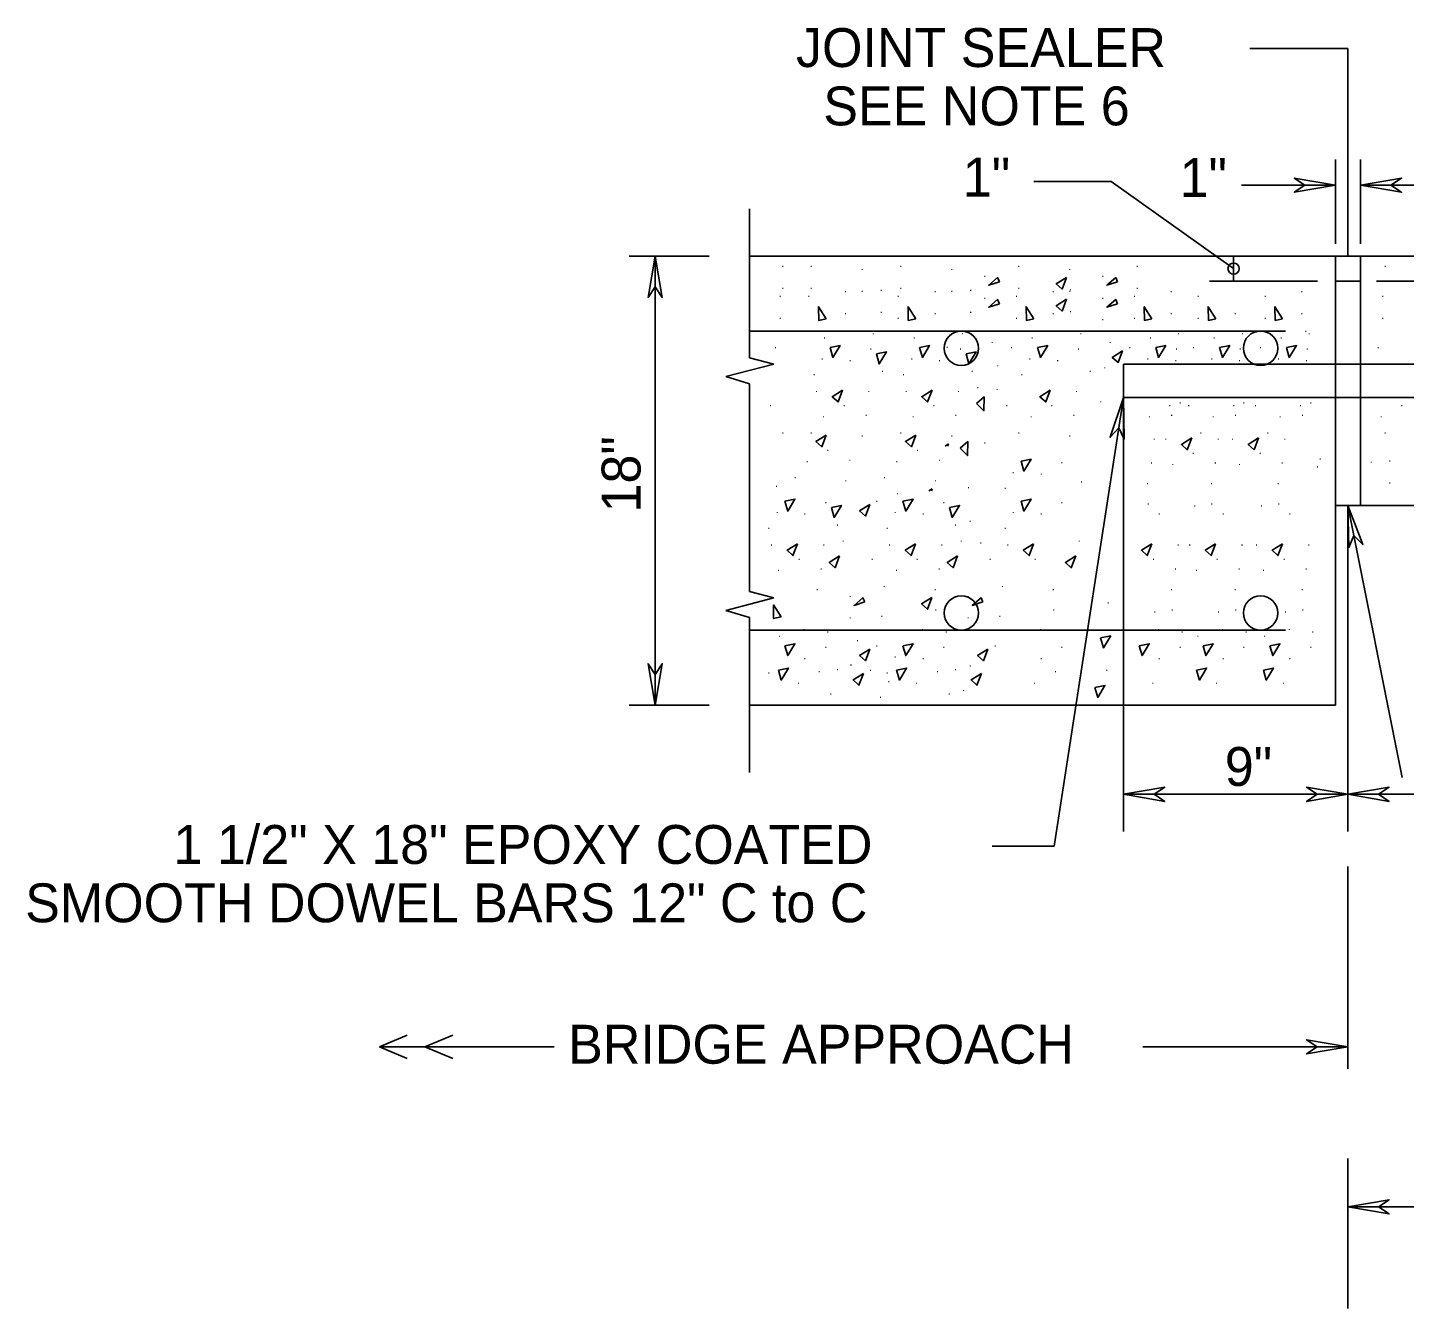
# Model space of a CAD drawing. Extents: x 495810 to 497033, y 605421 to 605543.
# Drawn here: x 497014.064 to 497018.666, y 605538.775 to 605543.056 of the extents above; entities that cross this region are included whole.
import ezdxf

# ---------------------------------------------------------------- set-up
doc = ezdxf.new("R2010")
doc.units = 0
for name, color, linetype in [('1', 7, 'Continuous'), ('10', 7, 'Continuous'), ('2', 7, 'Continuous'), ('5', 7, 'Continuous'), ('60', 7, 'Continuous')]:
    doc.layers.add(name, color=color, linetype=linetype)

msp = doc.modelspace()

# ---------------------------------------------------------------- linework, layer by layer
at = {"layer": '1'}
for p, q in [((497016.4766, 605542.0418), (497018.2683, 605542.0418)), ((497016.3979, 605541.8893), (497016.558, 605541.9313)), ((497016.558, 605541.9313), (497016.4766, 605541.9523)), ((497016.4766, 605541.8657), (497016.3979, 605541.8893)), ((497016.3979, 605541.1081), (497016.558, 605541.1501)), ((497016.558, 605541.1501), (497016.4766, 605541.1711)), ((497016.4766, 605541.0844), (497016.3979, 605541.1081)), ((497016.4766, 605541.0418), (497018.2683, 605541.0418))]:
    msp.add_line(p, q, dxfattribs=at)
for points in [[(497018.435, 605542.5289), (497018.2972, 605542.5525), (497018.3326, 605542.5289), (497018.2972, 605542.5053)], [(497018.5183, 605542.5289), (497018.6561, 605542.5053), (497018.6207, 605542.5289), (497018.6561, 605542.5525)], [(497016.1615, 605542.2918), (497016.1379, 605542.154), (497016.1615, 605542.1895), (497016.1851, 605542.154)], [(497017.7265, 605541.8196), (497017.6822, 605541.687), (497017.711, 605541.7184), (497017.7289, 605541.6798)], [(497018.4766, 605541.4585), (497018.4804, 605541.3187), (497018.4967, 605541.3581), (497018.5268, 605541.328)], [(497016.1615, 605540.7918), (497016.1851, 605540.9296), (497016.1615, 605540.8942), (497016.1379, 605540.9296)], [(497017.7266, 605540.4935), (497017.8644, 605540.4699), (497017.829, 605540.4935), (497017.8644, 605540.5171)], [(497018.4766, 605540.4935), (497018.3388, 605540.5171), (497018.3743, 605540.4935), (497018.3388, 605540.4699)], [(497018.4766, 605540.4935), (497018.6144, 605540.4699), (497018.579, 605540.4935), (497018.6144, 605540.5171)], [(497018.4766, 605539.6496), (497018.3388, 605539.6732), (497018.3743, 605539.6496), (497018.3388, 605539.626)], [(497018.4765, 605539.1149), (497018.6143, 605539.0913), (497018.5789, 605539.1149), (497018.6143, 605539.1385)]]:
    msp.add_lwpolyline(points, close=True, dxfattribs=at)
at = {"layer": '10'}
msp.add_line((497017.7265, 605541.8196), (497017.4955, 605540.3206), dxfattribs=at)
at = {"layer": '2'}
for points in [[(497017.3121, 605542.2064), (497017.3061, 605542.2203), (497017.2764, 605542.1946)], [(497017.5365, 605542.2211), (497017.502, 605542.1995), (497017.5215, 605542.182)], [(497017.7068, 605542.2064), (497017.7007, 605542.2203), (497017.6711, 605542.1946)], [(497017.3121, 605542.1331), (497017.3061, 605542.1469), (497017.2764, 605542.1213)], [(497017.5365, 605542.1478), (497017.502, 605542.1262), (497017.5215, 605542.1086)], [(497017.7068, 605542.1331), (497017.7007, 605542.1469), (497017.6711, 605542.1213)], [(497016.7332, 605542.083), (497016.7082, 605542.0773), (497016.7073, 605542.123)], [(497017.0325, 605542.083), (497017.0074, 605542.0773), (497017.0066, 605542.123)], [(497017.4272, 605542.083), (497017.4022, 605542.0773), (497017.4013, 605542.123)], [(497017.8219, 605542.083), (497017.7969, 605542.0773), (497017.796, 605542.123)], [(497018.0353, 605542.083), (497018.0103, 605542.0773), (497018.0094, 605542.123)], [(497018.2586, 605542.083), (497018.2337, 605542.0773), (497018.2328, 605542.123)], [(497016.7459, 605541.9867), (497016.7795, 605541.9933), (497016.7554, 605541.9533)], [(497016.9012, 605541.9654), (497016.9349, 605541.972), (497016.9107, 605541.932)], [(497017.0451, 605541.9867), (497017.0788, 605541.9933), (497017.0546, 605541.9533)], [(497017.2005, 605541.9654), (497017.2341, 605541.972), (497017.21, 605541.932)], [(497017.4399, 605541.9867), (497017.4735, 605541.9933), (497017.4493, 605541.9533)], [(497017.7238, 605541.9754), (497017.6892, 605541.9538), (497017.7088, 605541.9363)], [(497017.8345, 605541.9867), (497017.8682, 605541.9933), (497017.844, 605541.9533)], [(497018.0479, 605541.9867), (497018.0816, 605541.9933), (497018.0574, 605541.9533)], [(497018.2713, 605541.9867), (497018.305, 605541.9933), (497018.2808, 605541.9533)], [(497016.7879, 605541.8437), (497016.7534, 605541.8221), (497016.7729, 605541.8046)], [(497017.0872, 605541.8437), (497017.0526, 605541.8221), (497017.0722, 605541.8046)], [(497017.2353, 605541.7994), (497017.2612, 605541.8218), (497017.26, 605541.7752)], [(497017.4818, 605541.8437), (497017.4473, 605541.8221), (497017.4669, 605541.8046)], [(497016.7335, 605541.694), (497016.6989, 605541.6725), (497016.7185, 605541.6549)], [(497017.0327, 605541.694), (497016.9982, 605541.6725), (497017.0178, 605541.6549)], [(497017.9547, 605541.6843), (497017.9202, 605541.6628), (497017.9397, 605541.6452)], [(497018.1781, 605541.6843), (497018.1435, 605541.6628), (497018.1631, 605541.6452)], [(497017.1809, 605541.6498), (497017.2068, 605541.6722), (497017.2056, 605541.6256)], [(497017.3845, 605541.6069), (497017.4181, 605541.6135), (497017.394, 605541.5735)], [(497016.5951, 605541.4736), (497016.6287, 605541.4802), (497016.6046, 605541.4402)], [(497016.7504, 605541.4523), (497016.7841, 605541.4589), (497016.7599, 605541.4189)], [(497016.879, 605541.4623), (497016.8445, 605541.4407), (497016.8641, 605541.4232)], [(497016.9898, 605541.4736), (497017.0235, 605541.4802), (497016.9993, 605541.4402)], [(497017.1451, 605541.4523), (497017.1788, 605541.4589), (497017.1546, 605541.4189)], [(497017.3845, 605541.4736), (497017.4181, 605541.4802), (497017.394, 605541.4402)], [(497016.6371, 605541.3306), (497016.6025, 605541.309), (497016.6221, 605541.2914)], [(497017.0318, 605541.3306), (497016.9973, 605541.309), (497017.0168, 605541.2914)], [(497017.4265, 605541.3306), (497017.392, 605541.309), (497017.4116, 605541.2914)], [(497017.8212, 605541.3306), (497017.7867, 605541.309), (497017.8062, 605541.2914)], [(497018.0346, 605541.3306), (497018, 605541.309), (497018.0196, 605541.2914)], [(497018.258, 605541.3306), (497018.2234, 605541.309), (497018.243, 605541.2914)], [(497016.7778, 605541.29), (497016.7432, 605541.2684), (497016.7628, 605541.2509)], [(497017.1725, 605541.29), (497017.138, 605541.2684), (497017.1575, 605541.2509)], [(497017.5672, 605541.29), (497017.5326, 605541.2684), (497017.5522, 605541.2509)], [(497016.8621, 605541.1367), (497016.856, 605541.1505), (497016.8264, 605541.1249)], [(497017.0864, 605541.1514), (497017.0519, 605541.1298), (497017.0715, 605541.1122)], [(497017.2568, 605541.1367), (497017.2507, 605541.1505), (497017.2211, 605541.1249)], [(497016.5825, 605541.0866), (497016.5574, 605541.0808), (497016.5566, 605541.1266)], [(497016.5951, 605540.9902), (497016.6287, 605540.9969), (497016.6046, 605540.9569)], [(497016.9898, 605540.9902), (497017.0235, 605540.9969), (497016.9993, 605540.9569)], [(497017.6504, 605541.0162), (497017.6841, 605541.0228), (497017.6599, 605540.9828)], [(497017.7792, 605540.9902), (497017.8128, 605540.9969), (497017.7887, 605540.9569)], [(497017.9926, 605540.9902), (497018.0262, 605540.9969), (497018.0021, 605540.9569)], [(497018.216, 605540.9902), (497018.2496, 605540.9969), (497018.2254, 605540.9569)], [(497016.879, 605540.979), (497016.8445, 605540.9574), (497016.8641, 605540.9399)], [(497017.2737, 605540.979), (497017.2392, 605540.9574), (497017.2588, 605540.9399)], [(497016.5734, 605540.9086), (497016.6071, 605540.9152), (497016.5829, 605540.8752)], [(497016.9681, 605540.9086), (497017.0018, 605540.9152), (497016.9776, 605540.8752)], [(497017.9709, 605540.9086), (497018.0046, 605540.9152), (497017.9804, 605540.8752)], [(497018.1943, 605540.9086), (497018.228, 605540.9152), (497018.2038, 605540.8752)], [(497016.8574, 605540.8973), (497016.8228, 605540.8757), (497016.8424, 605540.8582)], [(497017.2521, 605540.8973), (497017.2175, 605540.8757), (497017.2371, 605540.8582)], [(497017.6312, 605540.8507), (497017.6649, 605540.8573), (497017.6407, 605540.8173)]]:
    msp.add_lwpolyline(points, close=True, dxfattribs=at)
for points in [[(497017.1418, 605541.6645), (497017.1305, 605541.6574)], [(497017.1391, 605541.6574), (497017.1418, 605541.6645)], [(497017.0874, 605541.5148), (497017.0761, 605541.5078)], [(497017.0847, 605541.5077), (497017.0874, 605541.5148)]]:
    msp.add_lwpolyline(points, dxfattribs=at)
for centre, radius in [((497018.0948, 605542.2502), 0.0188), ((497017.1849, 605541.9842), 0.0576), ((497018.1849, 605541.9842), 0.0576), ((497017.1849, 605541.0995), 0.0576), ((497018.1849, 605541.0995), 0.0576)]:
    msp.add_circle(centre, radius, dxfattribs=at)
at = {"layer": '5'}
for p, q in [((497018.4766, 605542.9855), (497018.1492, 605542.9855)), ((497018.4766, 605542.2918), (497018.4766, 605542.9855)), ((497018.435, 605542.3335), (497018.435, 605542.6149)), ((497018.5183, 605542.3335), (497018.5183, 605542.6149)), ((497017.4268, 605542.541), (497017.685, 605542.541)), ((497017.685, 605542.541), (497018.0948, 605542.2502)), ((497018.1208, 605542.5289), (497018.435, 605542.5289)), ((497018.5183, 605542.5289), (497018.7814, 605542.5289)), ((497016.4766, 605542.4503), (497016.4766, 605541.9523)), ((497016.0742, 605542.2918), (497016.3418, 605542.2918)), ((497016.1615, 605540.7918), (497016.1615, 605542.2918)), ((497016.4766, 605542.2918), (497018.435, 605542.2918)), ((497018.0948, 605542.2085), (497018.0948, 605542.2918)), ((497018.435, 605542.2918), (497018.5183, 605542.2918)), ((497018.435, 605542.2918), (497018.435, 605542.2085)), ((497018.5183, 605542.2918), (497021.2816, 605542.2918)), ((497018.5183, 605542.2918), (497018.5183, 605542.2085)), ((497018.0144, 605542.2085), (497018.3752, 605542.2085)), ((497018.572, 605542.2085), (497018.9301, 605542.2085)), ((497019.2265, 605541.9307), (497017.7265, 605541.9307)), ((497017.7265, 605541.9307), (497017.7265, 605541.8196)), ((497016.4766, 605541.8657), (497016.4766, 605541.1711)), ((497019.2265, 605541.8196), (497017.7265, 605541.8196)), ((497017.7266, 605540.3689), (497017.7266, 605541.7849)), ((497018.435, 605541.4585), (497021.2816, 605541.4585)), ((497018.435, 605541.4585), (497018.435, 605540.7918)), ((497018.658, 605540.5493), (497018.4766, 605541.4585)), ((497018.4766, 605540.3689), (497018.4766, 605541.4395)), ((497016.4766, 605541.0844), (497016.4766, 605540.567)), ((497016.0742, 605540.7918), (497016.3418, 605540.7918)), ((497016.4766, 605540.7918), (497018.435, 605540.7918)), ((497016.6014, 605540.7918), (497018.435, 605540.7918)), ((497017.7266, 605540.4935), (497018.4766, 605540.4935)), ((497018.4766, 605540.4935), (497019.2266, 605540.4935)), ((497017.2873, 605540.3206), (497017.4955, 605540.3206)), ((497018.4766, 605539.5766), (497018.4766, 605540.2525)), ((497015.2398, 605539.6496), (497015.3331, 605539.6883)), ((497015.392, 605539.6496), (497015.4854, 605539.6883)), ((497015.2398, 605539.6496), (497015.392, 605539.6496)), ((497015.2398, 605539.6496), (497015.3331, 605539.6109)), ((497015.8245, 605539.6496), (497015.392, 605539.6496)), ((497015.392, 605539.6496), (497015.4854, 605539.6109)), ((497017.7913, 605539.6496), (497018.4766, 605539.6496)), ((497018.4766, 605538.7754), (497018.4766, 605539.2766)), ((497018.4765, 605539.1149), (497021.2737, 605539.1149))]:
    msp.add_line(p, q, dxfattribs=at)
at = {"layer": '60'}
for points in [[(497018.435, 605542.2085), (497018.5183, 605542.2085), (497018.5183, 605541.4585), (497018.435, 605541.4585)], [(497018.435, 605542.2085), (497018.5183, 605542.2085), (497018.5183, 605541.4585), (497018.435, 605541.4585)], [(497018.435, 605541.4585), (497018.5183, 605541.4585), (497018.5183, 605541.4585), (497018.435, 605541.4585)]]:
    msp.add_lwpolyline(points, close=True, dxfattribs=at)
msp.add_lwpolyline([(497018.435, 605541.4585), (497018.435, 605541.4585), (497018.5183, 605541.4585), (497018.5183, 605541.4585)], dxfattribs=at)

# ---------------------------------------------------------------- texts
at = {"layer": '2'}
for p in [(497016.5829, 605542.2556), (497016.6784, 605542.2556), (497016.8487, 605542.2453), (497016.9777, 605542.2556), (497017.1479, 605542.2453), (497017.3723, 605542.2556), (497017.5427, 605542.2453), (497017.767, 605542.2556), (497018.5968, 605542.2556), (497017.2581, 605542.2223), (497017.6528, 605542.2223), (497016.5743, 605542.1558), (497016.5829, 605542.1823), (497016.6698, 605542.1558), (497016.6784, 605542.1823), (497016.7929, 605542.1708), (497016.8487, 605542.1719), (497016.9117, 605542.1757), (497016.969, 605542.1558), (497016.9777, 605542.1823), (497017.0922, 605542.1708), (497017.1479, 605542.1719), (497017.211, 605542.1757), (497017.2581, 605542.1489), (497017.3637, 605542.1558), (497017.3723, 605542.1823), (497017.4868, 605542.1708), (497017.5427, 605542.1719), (497017.5447, 605542.1774), (497017.6528, 605542.1489), (497017.7584, 605542.1558), (497017.767, 605542.1823), (497017.8815, 605542.1708), (497017.9718, 605542.1558), (497018.1952, 605542.1558), (497018.3183, 605542.1708), (497018.5882, 605542.1558), (497016.7929, 605542.0974), (497016.9117, 605542.1023), (497017.0922, 605542.0974), (497017.211, 605542.1023), (497017.4868, 605542.0974), (497017.5447, 605542.104), (497017.8815, 605542.0974), (497018.0949, 605542.0974), (497018.3183, 605542.0974), (497016.5743, 605542.0824), (497016.969, 605542.0824), (497017.3637, 605542.0824), (497017.6528, 605542.0775), (497017.7584, 605542.0824), (497017.9718, 605542.0824), (497018.1952, 605542.0824), (497018.5882, 605542.0824), (497016.723, 605542.0163), (497016.8849, 605542.0304), (497017.0222, 605542.0163), (497017.1842, 605542.0304), (497017.2829, 605542.0013), (497017.4169, 605542.0163), (497017.4998, 605542.0387), (497017.5789, 605542.0304), (497017.6776, 605542.0013), (497017.8116, 605542.0163), (497017.8945, 605542.0387), (497017.9059, 605542.0304), (497018.025, 605542.0163), (497018.1079, 605542.0387), (497018.1193, 605542.0304), (497018.2484, 605542.0163), (497018.3313, 605542.0387), (497018.3426, 605542.0304), (497016.5585, 605541.9838), (497016.8775, 605541.9792), (497016.8775, 605541.9792), (497017.132, 605541.9854), (497017.1767, 605541.9792), (497017.1767, 605541.9792), (497017.3479, 605541.9838), (497017.5714, 605541.9792), (497017.5714, 605541.9792), (497017.7426, 605541.9838), (497017.8984, 605541.9792), (497017.8984, 605541.9792), (497017.956, 605541.9838), (497018.1118, 605541.9792), (497018.1118, 605541.9792), (497018.1794, 605541.9838), (497018.3352, 605541.9792), (497018.3352, 605541.9792), (497018.5724, 605541.9838), (497016.7149, 605541.9464), (497016.8078, 605541.9409), (497017.0142, 605541.9464), (497017.1071, 605541.9409), (497017.3015, 605541.9234), (497017.4089, 605541.9464), (497017.5018, 605541.9409), (497017.6592, 605541.9165), (497017.8035, 605541.9464), (497017.8965, 605541.9409), (497018.0169, 605541.9464), (497018.1099, 605541.9409), (497018.2403, 605541.9464), (497018.3333, 605541.9409), (497016.6876, 605541.8935), (497016.9166, 605541.9047), (497016.9868, 605541.8935), (497017.2158, 605541.9047), (497017.3815, 605541.8935), (497017.6105, 605541.9047), (497016.6962, 605541.8376), (497016.8711, 605541.8376), (497016.9955, 605541.8376), (497017.1704, 605541.8376), (497017.2345, 605541.8506), (497017.2998, 605541.8442), (497017.5651, 605541.8376), (497016.5421, 605541.7902), (497016.7883, 605541.7902), (497017.0876, 605541.7902), (497017.3315, 605541.7902), (497017.4822, 605541.7902), (497017.6464, 605541.803), (497017.8769, 605541.7902), (497017.9107, 605541.7994), (497017.9396, 605541.7902), (497018.0903, 605541.7902), (497018.1241, 605541.7994), (497018.163, 605541.7902), (497018.3137, 605541.7902), (497018.3475, 605541.7994), (497018.6521, 605541.7902), (497016.7195, 605541.7528), (497016.8619, 605541.7577), (497017.0188, 605541.7528), (497017.1612, 605541.7577), (497017.4135, 605541.7528), (497017.5559, 605541.7577), (497017.8082, 605541.7528), (497017.8828, 605541.7577), (497018.0215, 605541.7528), (497018.0962, 605541.7577), (497018.2449, 605541.7528), (497018.3196, 605541.7577), (497018.5833, 605541.7528), (497016.5829, 605541.699), (497016.6784, 605541.699), (497016.8487, 605541.6886), (497016.9777, 605541.699), (497017.1479, 605541.6886), (497017.3723, 605541.699), (497017.5427, 605541.6886), (497017.9804, 605541.699), (497018.2038, 605541.699), (497018.5968, 605541.699), (497016.7339, 605541.6406), (497017.0331, 605541.6406), (497017.2581, 605541.6656), (497017.8245, 605541.6783), (497017.863, 605541.6783), (497018.0379, 605541.6783), (497018.0864, 605541.6783), (497018.2613, 605541.6783), (497016.6651, 605541.6031), (497016.8075, 605541.608), (497016.9644, 605541.6031), (497017.1068, 605541.608), (497017.5161, 605541.5994), (497017.5161, 605541.5994), (497017.8153, 605541.5983), (497017.8863, 605541.5935), (497017.9551, 605541.6308), (497018.0287, 605541.5983), (497018.1097, 605541.5935), (497018.1785, 605541.6308), (497018.2521, 605541.5983), (497018.3788, 605541.6116), (497018.5491, 605541.6013), (497018.6121, 605541.605), (497016.624, 605541.5494), (497016.9232, 605541.5494), (497017.3535, 605541.5666), (497017.4464, 605541.5612), (497018.3702, 605541.5852), (497016.5625, 605541.5207), (497016.7943, 605541.539), (497016.9669, 605541.4956), (497017.0935, 605541.539), (497017.2037, 605541.516), (497017.3262, 605541.5137), (497017.5819, 605541.5348), (497017.8021, 605541.5293), (497018.0155, 605541.5293), (497018.2389, 605541.5293), (497018.6121, 605541.5317), (497016.7267, 605541.4661), (497016.7267, 605541.4661), (497016.8978, 605541.4707), (497017.1214, 605541.4661), (497017.1214, 605541.4661), (497017.5161, 605541.4661), (497017.8041, 605541.4614), (497017.9597, 605541.4548), (497018.0175, 605541.4614), (497018.1831, 605541.4548), (497018.2409, 605541.4614), (497016.5641, 605541.4333), (497016.6571, 605541.4278), (497016.9588, 605541.4333), (497017.0518, 605541.4278), (497017.2091, 605541.4033), (497017.3535, 605541.4333), (497017.4464, 605541.4278), (497017.8412, 605541.4278), (497018.0545, 605541.4278), (497018.2779, 605541.4278), (497016.5368, 605541.3804), (497016.7658, 605541.3915), (497016.9315, 605541.3804), (497017.1605, 605541.3915), (497017.3262, 605541.3804), (497016.5454, 605541.3245), (497016.7203, 605541.3245), (497016.7845, 605541.3375), (497016.9402, 605541.3245), (497017.115, 605541.3245), (497017.1792, 605541.3375), (497017.2445, 605541.3311), (497017.3348, 605541.3245), (497017.5739, 605541.3375), (497017.9044, 605541.3245), (497017.9429, 605541.3245), (497018.1178, 605541.3245), (497018.1663, 605541.3245), (497018.3412, 605541.3245), (497016.6375, 605541.277), (497016.8814, 605541.277), (497017.0322, 605541.277), (497017.2762, 605541.277), (497017.4269, 605541.277), (497017.8216, 605541.277), (497018.035, 605541.277), (497018.2584, 605541.277), (497016.5687, 605541.2397), (497016.7112, 605541.2446), (497016.9634, 605541.2397), (497017.1058, 605541.2446), (497017.8952, 605541.2446), (497017.9662, 605541.2397), (497018.1086, 605541.2446), (497018.1896, 605541.2397), (497018.332, 605541.2446), (497016.6979, 605541.1755), (497016.9223, 605541.1859), (497017.0926, 605541.1755), (497017.317, 605541.1859), (497017.4873, 605541.1755), (497017.882, 605541.1755), (497018.0954, 605541.1755), (497018.3188, 605541.1755), (497016.8081, 605541.1525), (497017.2028, 605541.1525), (497017.6708, 605541.1308), (497016.8081, 605541.0811), (497016.9137, 605541.086), (497017.0946, 605541.1076), (497017.2028, 605541.0811), (497017.3083, 605541.086), (497017.4893, 605541.1076), (497017.8262, 605541.101), (497017.884, 605541.1076), (497018.0396, 605541.101), (497018.0974, 605541.1076), (497018.263, 605541.101), (497018.3208, 605541.1076), (497016.655, 605541.0423), (497017.0498, 605541.0423), (497017.4444, 605541.0423), (497017.8391, 605541.0423), (497018.0525, 605541.0423), (497018.2759, 605541.0423), (497016.5722, 605541.0199), (497016.7341, 605541.034), (497016.8328, 605541.0049), (497017.1289, 605541.034), (497017.9182, 605541.034), (497017.9697, 605541.0199), (497018.1316, 605541.034), (497018.1931, 605541.0199), (497018.355, 605541.034), (497016.6571, 605540.9445), (497016.7267, 605540.9828), (497016.8978, 605540.9874), (497016.9588, 605540.95), (497017.0518, 605540.9445), (497017.1214, 605540.9828), (497017.1214, 605540.9828), (497017.2926, 605540.9874), (497017.4464, 605540.9445), (497017.5161, 605540.9828), (497017.5161, 605540.9828), (497017.8412, 605540.9445), (497017.9108, 605540.9828), (497017.9108, 605540.9828), (497018.0545, 605540.9445), (497018.1241, 605540.9828), (497018.1241, 605540.9828), (497018.2779, 605540.9445), (497018.3475, 605540.9828), (497018.3475, 605540.9828), (497016.5368, 605540.897), (497016.705, 605540.9011), (497016.7658, 605540.9083), (497016.8111, 605540.9232), (497016.8762, 605540.9057), (497016.9315, 605540.897), (497017.0997, 605540.9011), (497017.0997, 605540.9011), (497017.1605, 605540.9083), (497017.2091, 605540.9201), (497017.4944, 605540.9011), (497017.4944, 605540.9011), (497017.6656, 605540.9057), (497016.6354, 605540.8628), (497016.9371, 605540.8683), (497017.0301, 605540.8628), (497017.4248, 605540.8628), (497017.8195, 605540.8628), (497018.0329, 605540.8628), (497018.2563, 605540.8628), (497016.7441, 605540.8266), (497016.9098, 605540.8154), (497017.1388, 605540.8266), (497017.1874, 605540.8384)]:
    msp.add_text('.', height=0.0268, dxfattribs=at).set_placement(p)
at = {"layer": '5'}
for s, p in [('JOINT SEALER', (497016.6323, 605542.9239)), ('SEE NOTE 6', (497016.7235, 605542.7289)), ('1"', (497017.1898, 605542.4912)), ('1"', (497017.9142, 605542.4895)), ('9"', (497018.0652, 605540.5216)), ('1 1/2" X 18" EPOXY COATED', (497014.5518, 605540.2609)), ('SMOOTH DOWEL BARS 12" C to C ', (497014.0561, 605540.0659)), ('BRIDGE APPROACH ', (497015.8708, 605539.5934))]:
    msp.add_text(s, height=0.13, dxfattribs=at).set_placement(p)
msp.add_text('18"', height=0.13, rotation=90, dxfattribs=at).set_placement((497016.1126, 605541.4353))

doc.saveas('drawing.dxf')
